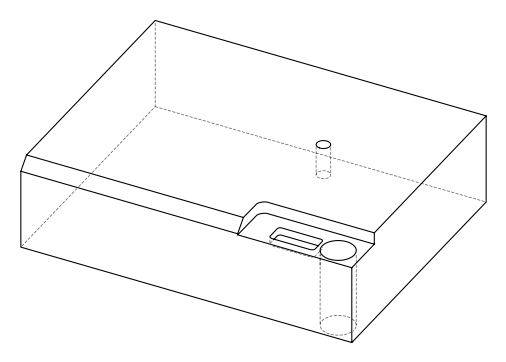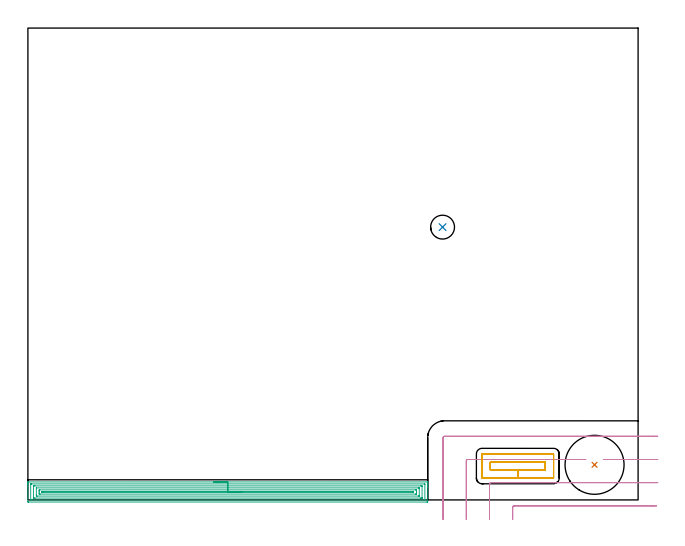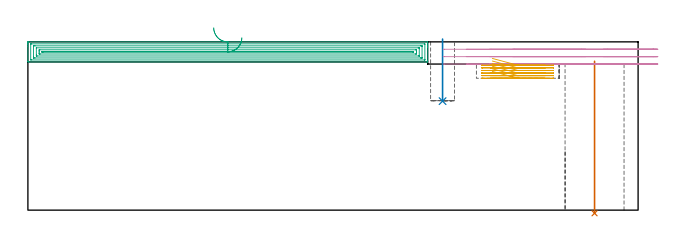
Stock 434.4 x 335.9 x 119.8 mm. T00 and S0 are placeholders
(PLAN: 5 operations, 4 tool changes, 21.9 min)
(1 INDEXABLE_INSERT_DRILL_THROUGH_HOLE_FROM_SOLID | STEP1HOLE | NXT0302_036 | 0.44 min | 165898 mm3)
(2 INDEXABLE_INSERT_DRILL_BLIND_HOLE_FROM_SOLID | STEP1POCKET | NXT0302_005 | 0.18 min | 9509 mm3)
(3 AREA_MILL | FG_CHAMFER_SURFACE | UGT0205_001 | 13.84 min | 29824 mm3)
(4 MILL_CORNER_NOTCH_RECTANGULAR | CORNER_NOTCH_RECTANGULAR | UGT0201_105 | Follow Part, ap 5.5, ae 75% | 4.2 min | 110150 mm3)
(5 MILL_RECTANGULAR_POCKET | POCKET_RECTANGULAR_STRAIGHT | UGT0201_125 | Follow Part, ap 1.975, ae 75% | 3.26 min | 14874 mm3)
(TOOL NXT0302_036 | Index. Insert Drill 42mm [880-D4200L50-05] | D42 PA176 FL210 Z2)
(TOOL NXT0302_005 | Index. Insert Drill 17mm [880-D1700L20-05] | D17 PA176 FL85 Z2)
(TOOL UGT0205_001 | Chamfer Mill 20 x 3 x 45 deg. | D20 FL50 Z2)
(TOOL UGT0201_105 | End Mill 22 mm | D22 FL25 Z2)
(TOOL UGT0201_125 | Carbide End Mill 7.9 | D7.9 FL15 Z4)
(OP 1 INDEXABLE_INSERT_DRILL_THROUGH_HOLE_FROM_SOLID)
G17 G21 G94 G90
T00 M6
G54
G17 G0 G90 X403.4 Y25. S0 M3
G43 Z129.8 H1
G94 G81 G98 Z-2.233 F250. R106.
G80
M5
M2
(OP 2 INDEXABLE_INSERT_DRILL_BLIND_HOLE_FROM_SOLID)
G17 G21 G94 G90
T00 M6
G54
G17 G0 G90 X295.2 Y194.2 S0 M3
G43 Z129.8 H1
G94 G81 G98 Z77.6 F250. R121.8
G80
M5
M2
(OP 3 AREA_MILL)
G17 G21 G94 G90
T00 M6
G54
G17 G0 G90 X132.3 Y12.8 S1061 M3
G43 Z129.8 H0
G94 G1 X132.338 Z128.928 F250.
X132.452 Z128.063
X132.641 Z127.212
X132.903 Z126.38
X133.237 Z125.574
X133.64 Z124.8
X134.108 Z124.064
X134.64 Z123.372
X135.229 Z122.729
X135.872 Z122.139
X136.564 Z121.608
X137.3 Z121.14
X138.074 Z120.737
X138.88 Z120.403
X139.712 Z120.141
X140.564 Z119.952
X141.428 Z119.838
X142.3 Z119.8
X284.422
X284.59 Y12.797 Z119.788
X284.593 Y12.775 Z119.766
X284.6 Y12.395 Z119.394
Y12.112 Z119.111
Y11.406 Z118.401
Y10.168 Z117.164
Y9.635 Z116.629
Y9.016 Z116.011
Y-0.373 Z106.625
X284.596 Y-0.991 Z106.006
X284.591 Y-1.492 Z105.506
X284.483 Y-1.495 Z105.503
X283.975 Y-1.5 Z105.5
X0.625
X0.241 Y-1.496 Z105.502
X0.01 Y-1.492 Z105.506
X0. Y-1.258 Z105.74
Y9.635 Z116.629
Y11.053 Z118.049
Y11.406 Z118.401
Y12.112 Z119.111
Y12.395 Z119.395
X0.008 Y12.775 Z119.766
X0.01 Y12.797 Z119.788
X0.178 Y12.8 Z119.8
X142.3
Y11.386 Z118.386
X282.208 Y11.385 Z118.385
X282.59 Y11.367 Z118.367
X282.595 Y11.253 Z118.253
X282.599 Y10.998 Z117.998
Y0.372 Z107.372
X282.591 Y-0.038 Z106.962
X282.587 Y-0.08 Z106.92
X282.569 Y-0.082 Z106.918
X282.515 Y-0.085 Z106.915
X282.406 Y-0.086 Z106.914
X282.187
X2.392 Y-0.085 Z106.915
X2.01 Y-0.067 Z106.933
X2.005 Y0.047 Z107.047
X2.001 Y0.302 Z107.302
Y10.928 Z117.928
X2.009 Y11.338 Z118.338
X2.013 Y11.38 Z118.38
X2.032 Y11.382 Z118.382
X2.085 Y11.385 Z118.385
X2.194 Y11.386 Z118.386
X2.413
X142.3
Y9.971 Z116.971
X279.506
X280.061
X280.4 Y9.967 Z116.967
X280.512 Y9.964 Z116.964
X280.59 Y9.959 Z116.959
X280.594 Y9.833 Z116.833
X280.598 Y9.635 Z116.635
X280.6 Y9.437 Z116.437
X280.599 Y1.467 Z108.467
X280.595 Y1.401 Z108.401
X280.59 Y1.349 Z108.349
X280.583 Y1.335 Z108.335
X280.568 Y1.334 Z108.334
X280.4 Y1.331 Z108.331
X279.845 Y1.329 Z108.329
X279.506 Y1.328 Z108.328
X5.094 Y1.329 Z108.329
X4.539
X4.2 Y1.333 Z108.333
X4.088 Y1.335 Z108.335
X4.01 Y1.341 Z108.341
X4.006 Y1.467 Z108.467
X4.002 Y1.665 Z108.665
X4. Y1.863 Z108.863
X4.001 Y9.833 Z116.833
X4.005 Y9.899 Z116.899
X4.01 Y9.951 Z116.951
X4.017 Y9.965 Z116.965
X4.032 Y9.966 Z116.966
X4.2 Y9.969 Z116.969
X4.755 Y9.971 Z116.971
X5.094
X142.3
Y8.557 Z115.557
X277.912
X278.484 Y8.555 Z115.555
X278.543 Y8.553 Z115.553
X278.579 Y8.551 Z115.551
X278.59 Y8.517 Z115.517
X278.594 Y8.304 Z115.304
X278.6 Y7.876 Z114.876
X278.599 Y2.999 Z109.999
X278.596 Y2.781 Z109.781
X278.592 Y2.755 Z109.755
X278.588 Y2.749 Z109.749
X278.579 Y2.747 Z109.747
X278.518 Y2.744 Z109.744
X278.418 Y2.743 Z109.743
X6.688
X6.116 Y2.745 Z109.745
X6.057 Y2.747 Z109.747
X6.021 Y2.749 Z109.749
X6.01 Y2.783 Z109.783
X6.006 Y2.996 Z109.996
X6. Y3.424 Z110.424
X6.001 Y8.301 Z115.301
X6.004 Y8.519 Z115.519
X6.008 Y8.545 Z115.545
X6.012 Y8.551 Z115.551
X6.022 Y8.553 Z115.553
X6.082 Y8.556 Z115.556
X6.182 Y8.557 Z115.557
X142.3
Y7.143 Z114.143
X275.93
X276.097 Y7.141 Z114.141
X276.429 Y7.136 Z114.136
X276.591 Y7.125 Z114.125
X276.595 Y7.073 Z114.073
X276.598 Y6.978 Z113.978
X276.6 Y6.315 Z113.315
Y5.207 Z112.207
X276.599 Y4.545 Z111.545
X276.593 Y4.322 Z111.322
X276.586 Y4.164 Z111.164
X276.263 Y4.159 Z111.159
X276.096 Y4.157 Z111.157
X8.67
X8.503 Y4.159 Z111.159
X8.171 Y4.164 Z111.164
X8.009 Y4.175 Z111.175
X8.005 Y4.227 Z111.227
X8.002 Y4.322 Z111.322
X8. Y4.985 Z111.985
Y6.093 Z113.093
X8.001 Y6.755 Z113.755
X8.007 Y6.978 Z113.978
X8.014 Y7.136 Z114.136
X8.337 Y7.141 Z114.141
X8.504 Y7.143 Z114.143
X142.3
Y5.729 Z112.729
X273.775 Y5.728 Z112.728
X274.143 Y5.726 Z112.726
X274.517 Y5.722 Z112.722
X274.59 Y5.716 Z112.716
X274.597 Y5.643 Z112.643
X274.593 Y5.595 Z112.595
X274.59 Y5.58 Z112.58
X274.58 Y5.578 Z112.578
X274.492 Y5.575 Z112.575
X274.302 Y5.572 Z112.572
X10.825
X10.457 Y5.574 Z112.574
X10.083 Y5.578 Z112.578
X10.01 Y5.584 Z112.584
X10.003 Y5.657 Z112.657
X10.007 Y5.705 Z112.705
X10.01 Y5.72 Z112.72
X10.02 Y5.722 Z112.722
X10.108 Y5.725 Z112.725
X10.298 Y5.728 Z112.728
X142.3 Y5.729 Z112.729
X143.172 Z112.767
X144.036 Z112.881
X144.888 Z113.07
X145.72 Z113.332
X146.526 Z113.666
X147.3 Z114.069
X148.036 Z114.537
X148.728 Z115.068
X149.371 Z115.658
X149.96 Z116.301
X150.492 Z116.993
X150.96 Z117.729
X151.363 Z118.503
X151.697 Z119.309
X151.959 Z120.141
X152.148 Z120.992
X152.262 Z121.857
X152.3 Z122.729
G0 Z129.8
M5
M2
(OP 4 MILL_CORNER_NOTCH_RECTANGULAR)
G17 G21 G94 G90
T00 M6
G54
G17 G0 G90 X447.567 Y-4.2 S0 M3
G43 Z129.8 H0
Z114.533
G94 G1 X444.567 F250.
X346.194 F500.
G3 X345.1 Y-5.294 R1.1
G1 Y-11.
Y-14. F250.
G0 Z129.8
X448.4 Y12.3
Z114.533
G1 X445.4
X329.694 F500.
G3 X328.6 Y11.206 R1.1
G1 Y-11.
Y-14. F250.
G0 Z129.8
X448.4 Y28.8
Z114.533
G1 X445.4
X412.646 F500.
X409.646 F250.
G0 Z129.8
X397.154
Z114.533
G1 X394.154
X313.195 F500.
G3 X312.1 Y27.705 R1.1
G1 Y-11.
Y-14. F250.
G0 Z129.8
X448.4 Y45.3
Z114.533
G1 X445.4
X296.695 F500.
G3 X295.6 Y44.205 R1.1
G1 Y-11.
Y-14. F250.
G0 Z129.8
X447.567 Y-4.2
Z109.267
G1 X444.567
X346.194 F500.
G3 X345.1 Y-5.294 R1.1
G1 Y-11.
Y-14. F250.
G0 Z129.8
X448.4 Y12.3
Z109.267
G1 X445.4
X329.694 F500.
G3 X328.6 Y11.206 R1.1
G1 Y-11.
Y-14. F250.
G0 Z129.8
X448.4 Y28.8
Z109.267
G1 X445.4
X412.646 F500.
X409.646 F250.
G0 Z129.8
X397.154
Z109.267
G1 X394.154
X313.195 F500.
G3 X312.1 Y27.705 R1.1
G1 Y-11.
Y-14. F250.
G0 Z129.8
X448.4 Y45.3
Z109.267
G1 X445.4
X296.695 F500.
G3 X295.6 Y44.205 R1.1
G1 Y-11.
Y-14. F250.
G0 Z129.8
X447.567 Y-4.2
Z104.
G1 X444.567
X346.194 F500.
G3 X345.1 Y-5.294 R1.1
G1 Y-11.
Y-14. F250.
G0 Z129.8
X448.4 Y12.3
Z104.
G1 X445.4
X329.694 F500.
G3 X328.6 Y11.206 R1.1
G1 Y-11.
Y-14. F250.
G0 Z129.8
X448.4 Y28.8
Z104.
G1 X445.4
X412.646 F500.
X409.646 F250.
G0 Z129.8
X397.154
Z104.
G1 X394.154
X313.195 F500.
G3 X312.1 Y27.705 R1.1
G1 Y-11.
Y-14. F250.
G0 Z129.8
X448.4 Y45.3
Z104.
G1 X445.4
X296.695 F500.
G3 X295.6 Y44.205 R1.1
G1 Y-11.
Y-14. F250.
G0 Z129.8
M5
M2
(OP 5 MILL_RECTANGULAR_POCKET)
G17 G21 G94 G90
T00 M6
G54
G17 G0 G90 X330.65 Y21.375 S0 M3
G43 Z129.8 H0
Z108.
G94 G1 X348.75 Z103.15 F250.
X368.325 F500.
Y26.825
X329.175
Y21.375
X348.75
Y15.45
X374.2
X374.23 Y15.448
X374.252 Y15.47
X374.25 Y15.5
Y32.7
X374.252 Y32.73
X374.23 Y32.752
X374.2 Y32.75
X323.3
X323.27 Y32.752
X323.248 Y32.73
X323.25 Y32.7
Y15.5
X323.248 Y15.47
X323.27 Y15.448
X323.3 Y15.45
X348.75
X349.75
G0 X330.65 Y21.375 Z106.15
G1 X348.75 Z101.3 F250.
X368.325 F500.
Y26.825
X329.175
Y21.375
X348.75
Y15.45
X374.2
X374.23 Y15.448
X374.252 Y15.47
X374.25 Y15.5
Y32.7
X374.252 Y32.73
X374.23 Y32.752
X374.2 Y32.75
X323.3
X323.27 Y32.752
X323.248 Y32.73
X323.25 Y32.7
Y15.5
X323.248 Y15.47
X323.27 Y15.448
X323.3 Y15.45
X348.75
X349.75
G0 X330.65 Y21.375 Z104.3
G1 X348.75 Z99.45 F250.
X368.325 F500.
Y26.825
X329.175
Y21.375
X348.75
Y15.45
X374.2
X374.23 Y15.448
X374.252 Y15.47
X374.25 Y15.5
Y32.7
X374.252 Y32.73
X374.23 Y32.752
X374.2 Y32.75
X323.3
X323.27 Y32.752
X323.248 Y32.73
X323.25 Y32.7
Y15.5
X323.248 Y15.47
X323.27 Y15.448
X323.3 Y15.45
X348.75
X349.75
G0 X330.65 Y21.375 Z102.45
G1 X348.75 Z97.6 F250.
X368.325 F500.
Y26.825
X329.175
Y21.375
X348.75
Y15.45
X374.2
X374.23 Y15.448
X374.252 Y15.47
X374.25 Y15.5
Y32.7
X374.252 Y32.73
X374.23 Y32.752
X374.2 Y32.75
X323.3
X323.27 Y32.752
X323.248 Y32.73
X323.25 Y32.7
Y15.5
X323.248 Y15.47
X323.27 Y15.448
X323.3 Y15.45
X348.75
X349.75
G0 X330.65 Y21.375 Z100.6
G1 X348.75 Z95.75 F250.
X368.325 F500.
Y26.825
X329.175
Y21.375
X348.75
Y15.45
X374.2
X374.23 Y15.448
X374.252 Y15.47
X374.25 Y15.5
Y32.7
X374.252 Y32.73
X374.23 Y32.752
X374.2 Y32.75
X323.3
X323.27 Y32.752
X323.248 Y32.73
X323.25 Y32.7
Y15.5
X323.248 Y15.47
X323.27 Y15.448
X323.3 Y15.45
X348.75
X349.75
G0 X330.65 Y21.375 Z98.75
G1 X348.75 Z93.9 F250.
X368.325 F500.
Y26.825
X329.175
Y21.375
X348.75
Y15.45
X374.2
X374.23 Y15.448
X374.252 Y15.47
X374.25 Y15.5
Y32.7
X374.252 Y32.73
X374.23 Y32.752
X374.2 Y32.75
X323.3
X323.27 Y32.752
X323.248 Y32.73
X323.25 Y32.7
Y15.5
X323.248 Y15.47
X323.27 Y15.448
X323.3 Y15.45
X348.75
X349.75
G0 Z129.8
M5
M2
